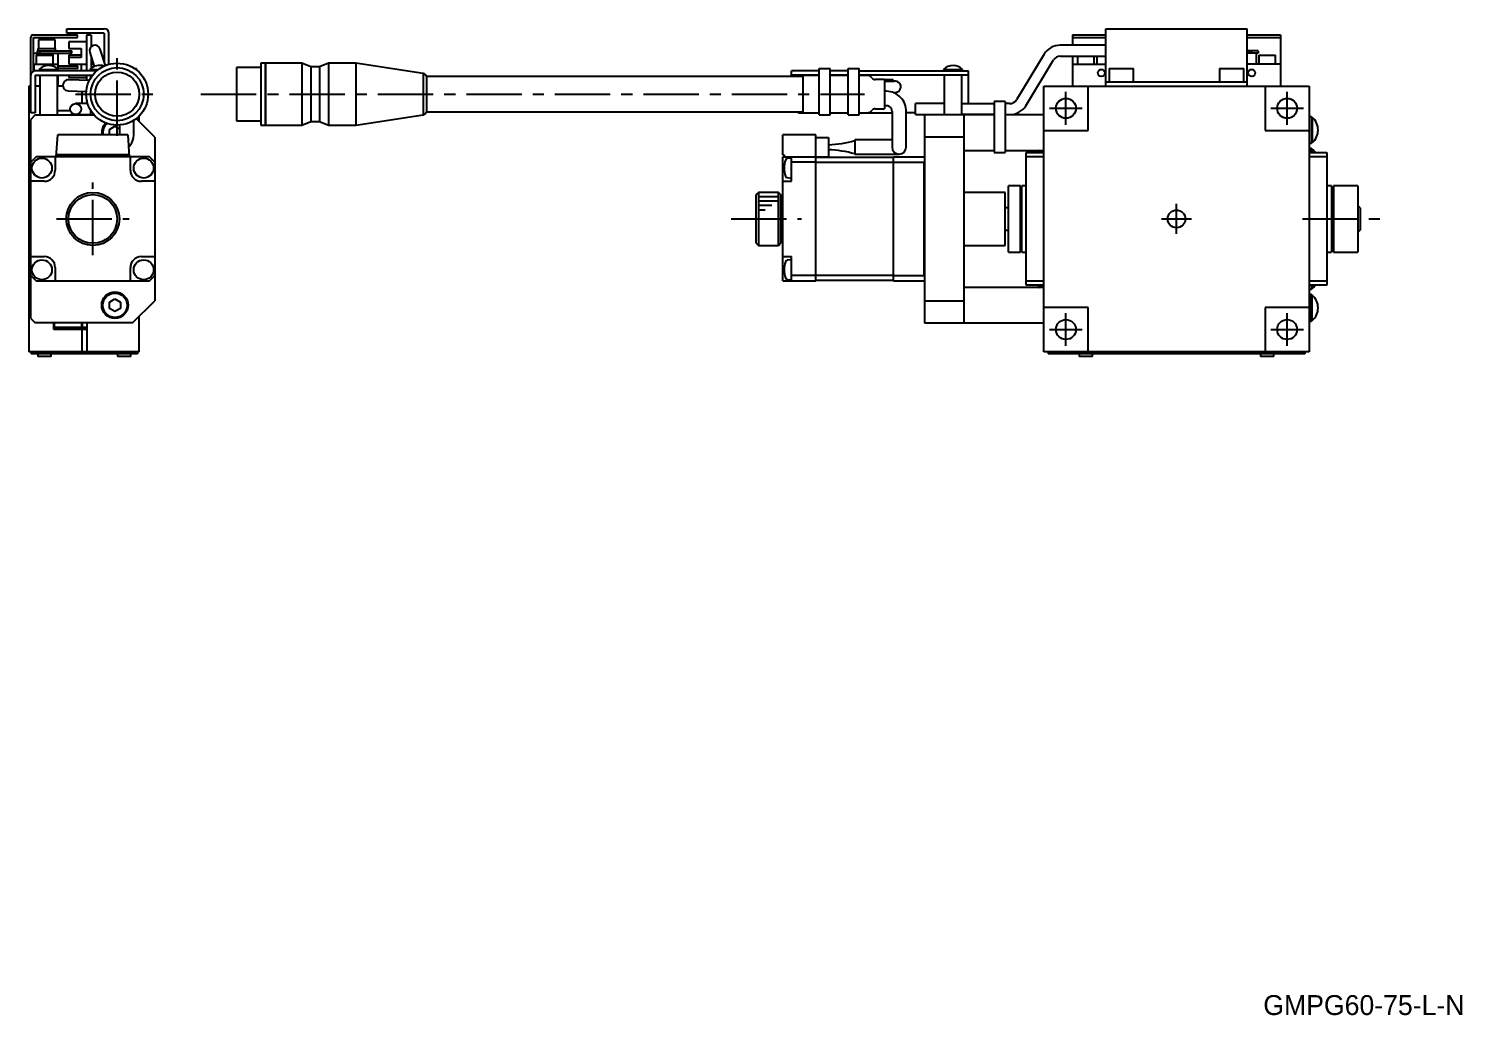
# Model space of a CAD drawing. Extents: x -236 to 417, y 17 to 292.
# Drawn here: x 93 to 417, y 16.9 to 239.9 of the extents above; entities that cross this region are included whole.
import ezdxf

# ---------------------------------------------------------------- set-up
doc = ezdxf.new("R2010")
doc.units = 0
doc.header["$LTSCALE"] = 10
doc.linetypes.add('CENTER', pattern=[2, 1.25, -0.25, 0.25, -0.25])
doc.layers.add('1', color=7, linetype='CONTINUOUS')
doc.styles.get("Standard").update_dxf_attribs({"font": 'FGP教科書体NT-M'})

msp = doc.modelspace()

# ---------------------------------------------------------------- linework, layer by layer
at = {"layer": '1', "color": 7, "linetype": 'CONTINUOUS'}
for p, q in [((101.588003, 238.913957), (101.588003, 239.913957)), ((101.588003, 239.913957), (110.088003, 239.913957)), ((336.434714, 239.913957), (368.434714, 239.913957)), ((336.434714, 226.913957), (336.434714, 239.913957)), ((368.434714, 226.913957), (368.434714, 239.913957)), ((93.488003, 220.913957), (93.488003, 238.013957)), ((93.988003, 238.513957), (103.988003, 238.513957)), ((94.088003, 230.330472), (94.088003, 237.913957)), ((94.088003, 237.913957), (103.988003, 237.913957)), ((98.988003, 237.413957), (95.188003, 237.413957)), ((95.188003, 237.413957), (95.188003, 235.413957)), ((98.988003, 235.413957), (98.988003, 237.413957)), ((110.088003, 238.913957), (101.588003, 238.913957)), ((102.088003, 236.913957), (102.088003, 235.413957)), ((106.088003, 236.913957), (102.088003, 236.913957)), ((103.988003, 237.913957), (103.988003, 238.513957)), ((106.088003, 238.413957), (106.088003, 230.413957)), ((107.088003, 238.413957), (106.088003, 238.413957)), ((107.088003, 238.413957), (107.088003, 235.781424)), ((110.088003, 238.913957), (110.088003, 232.495906)), ((111.088003, 231.851166), (111.088003, 238.913957)), ((328.934714, 238.513957), (328.934714, 236.163957)), ((328.934714, 238.513957), (336.434714, 238.513957)), ((328.934714, 237.913957), (336.434714, 237.913957)), ((368.434714, 238.513957), (375.934714, 238.513957)), ((368.434714, 237.913957), (375.934714, 237.913957)), ((375.934714, 238.513957), (375.934714, 226.913957)), ((94.088003, 234.413957), (102.733044, 234.413957)), ((94.688003, 233.913957), (98.488003, 233.913957)), ((94.688003, 233.913957), (94.688003, 231.913957)), ((94.950073, 234.413957), (94.950073, 234.913957)), ((94.950073, 234.913957), (102.733044, 234.913957)), ((95.088003, 235.413957), (99.088003, 235.413957)), ((95.088003, 235.413957), (95.088003, 234.913957)), ((95.592408, 234.413957), (95.592408, 234.913957)), ((98.441877, 234.413957), (98.441877, 233.913957)), ((98.488003, 231.913957), (98.488003, 233.913957)), ((99.088003, 234.913957), (99.088003, 235.413957)), ((99.588003, 234.413957), (99.588003, 230.756385)), ((102.088003, 235.413957), (104.888003, 235.413957)), ((104.888003, 233.913957), (102.088003, 233.913957)), ((102.088003, 233.913957), (102.088003, 231.913957)), ((104.888003, 233.413957), (102.088003, 233.413957)), ((102.524285, 234.413957), (102.524285, 234.913957)), ((102.733044, 234.413957), (102.733044, 234.913957)), ((104.888003, 235.413957), (104.888003, 233.413957)), ((106.799182, 234.527686), (107.822482, 231.378294)), ((107.088003, 233.638787), (107.088003, 230.935594)), ((110.376337, 231.608507), (109.176823, 235.300228)), ((322.500166, 234.136032), (316.232216, 223.810976)), ((336.434714, 236.163957), (326.166765, 236.163957)), ((326.166765, 233.663957), (336.434714, 233.663957)), ((328.934714, 233.663957), (328.934714, 226.913957)), ((330.034714, 233.663957), (330.034714, 231.913957)), ((333.834714, 231.913957), (333.834714, 233.663957)), ((334.434714, 233.663957), (334.434714, 231.913957)), ((370.865339, 234.913957), (368.434714, 234.913957)), ((370.865339, 234.413957), (368.434714, 234.413957)), ((368.823244, 234.913957), (368.823244, 234.413957)), ((369.379936, 234.913957), (369.379936, 234.413957)), ((370.434714, 234.413957), (370.434714, 231.913957)), ((370.865339, 234.913957), (370.865339, 234.413957)), ((371.034714, 233.913957), (374.834714, 233.913957)), ((371.034714, 233.913957), (371.034714, 231.913957)), ((374.834714, 231.913957), (374.834714, 233.913957)), ((94.088003, 231.913957), (99.588003, 231.913957)), ((94.138003, 231.913957), (94.138003, 230.350707)), ((108.415259, 230.413957), (94.488003, 230.413957)), ((95.338003, 230.706204), (99.638003, 230.706204)), ((95.338003, 230.706204), (95.338003, 230.413957)), ((104.088003, 231.413957), (99.588003, 231.413957)), ((104.088003, 230.913957), (99.588003, 230.913957)), ((99.638003, 230.413957), (99.638003, 230.706204)), ((102.088003, 231.913957), (106.088003, 231.913957)), ((104.088003, 230.913957), (104.088003, 231.413957)), ((104.888003, 231.913957), (104.888003, 230.413957)), ((106.838003, 230.706204), (108.777688, 230.706204)), ((106.838003, 230.706204), (106.838003, 230.413957)), ((107.648434, 231.913957), (107.088003, 231.913957)), ((116.907185, 230.913957), (117.338003, 230.913957)), ((117.338003, 230.598251), (117.338003, 230.913957)), ((139.934715, 231.113955), (139.934715, 219.113959)), ((145.434716, 231.113955), (139.934715, 231.113955)), ((145.434716, 232.113956), (145.434716, 218.113958)), ((146.434718, 232.113956), (145.434716, 232.113956)), ((146.434718, 232.113956), (146.434718, 218.113958)), ((146.484718, 232.113956), (146.434718, 232.063956)), ((146.484718, 232.113956), (146.484718, 218.113958)), ((154.741718, 232.113956), (146.484718, 232.113956)), ((154.741718, 232.113956), (154.741718, 218.113958)), ((156.741718, 231.263957), (154.741718, 232.113956)), ((156.741718, 231.263957), (156.741718, 218.963957)), ((158.741718, 231.263957), (156.741718, 231.263957)), ((160.741718, 232.113956), (158.741718, 231.263957)), ((158.741718, 231.263957), (158.741718, 218.963957)), ((160.741718, 232.113956), (160.741718, 218.113958)), ((166.934717, 232.113956), (160.741718, 232.113956)), ((166.934717, 232.113956), (166.934717, 218.113958)), ((182.1687, 229.798282), (166.934717, 232.113956)), ((265.434714, 229.113957), (265.434714, 230.413957)), ((271.684714, 230.413957), (265.434714, 230.413957)), ((271.684717, 230.913957), (274.184717, 230.913957)), ((271.684717, 220.413957), (271.684717, 230.913957)), ((278.184714, 230.413957), (274.184714, 230.413957)), ((274.184717, 220.413957), (274.184717, 230.913957)), ((278.184717, 230.913957), (280.684717, 230.913957)), ((278.184717, 220.413957), (278.184717, 230.913957)), ((280.684714, 230.413957), (305.434714, 230.413957)), ((280.684717, 220.413957), (280.684717, 230.913957)), ((299.784714, 230.706204), (304.084714, 230.706204)), ((299.784714, 230.706204), (299.784714, 230.413957)), ((304.084714, 230.413957), (304.084714, 230.706204)), ((305.434714, 222.985731), (305.434714, 230.413957)), ((318.369262, 222.513656), (324.637211, 232.838713)), ((328.934714, 231.913957), (336.434714, 231.913957)), ((337.184714, 230.913957), (342.684714, 230.913957)), ((337.184714, 230.913957), (337.184714, 227.913957)), ((342.684714, 227.913957), (342.684714, 230.913957)), ((362.184714, 230.913957), (367.684714, 230.913957)), ((362.184714, 230.913957), (362.184714, 227.913957)), ((367.684714, 227.913957), (367.684714, 230.913957)), ((375.934714, 231.913957), (368.434714, 231.913957)), ((92.988003, 226.913957), (92.988003, 166.913957)), ((93.488003, 226.913957), (92.988003, 226.913957)), ((94.488003, 229.413957), (107.464418, 229.413957)), ((94.488003, 229.413957), (94.488003, 220.913957)), ((95.488003, 226.913957), (94.488003, 226.913957)), ((95.488003, 229.413957), (95.488003, 220.413957)), ((99.488003, 220.413957), (99.488003, 229.413957)), ((100.754107, 226.913957), (99.488003, 226.913957)), ((99.588003, 229.413957), (99.588003, 226.913957)), ((106.704983, 228.199998), (102.031627, 228.363196)), ((102.088003, 229.413957), (102.088003, 228.913957)), ((102.088003, 228.913957), (106.088003, 228.913957)), ((106.088003, 229.413957), (106.088003, 228.221544)), ((106.988003, 229.413957), (106.988003, 228.719506)), ((182.1687, 229.798282), (182.1687, 220.429631)), ((182.892374, 229.113957), (182.892374, 221.113957)), ((267.934717, 229.113957), (182.892374, 229.113957)), ((271.684717, 229.413957), (265.434714, 229.413957)), ((267.934717, 229.313957), (267.934717, 220.913957)), ((271.684717, 229.313957), (267.934717, 229.313957)), ((278.184717, 229.413957), (274.184717, 229.413957)), ((278.184717, 229.313957), (274.184717, 229.313957)), ((305.434714, 229.413957), (280.684717, 229.413957)), ((282.620504, 229.313957), (280.684717, 229.313957)), ((283.641824, 228.70685), (283.327611, 229.021064)), ((286.434714, 228.413957), (284.348931, 228.413957)), ((286.812862, 228.363957), (286.434676, 228.361485)), ((286.434714, 228.413957), (286.434714, 221.813957)), ((288.9488, 228.027946), (286.434714, 228.26901)), ((287.889797, 227.986817), (286.434714, 227.986817)), ((288.384714, 228.363957), (286.812862, 228.363957)), ((288.710296, 228.004084), (287.889796, 227.986817)), ((288.384714, 228.082033), (288.384714, 228.363957)), ((299.934714, 229.413957), (299.934714, 220.413957)), ((303.934714, 220.413957), (303.934714, 229.413957)), ((322.434714, 166.913957), (322.434714, 226.913957)), ((322.434714, 226.913957), (382.434714, 226.913957)), ((332.434714, 216.913957), (332.434714, 226.913957)), ((336.434714, 227.913957), (368.434714, 227.913957)), ((372.434714, 226.913957), (372.434714, 216.913957)), ((382.434714, 226.913957), (382.434714, 166.913957)), ((101.944378, 225.864718), (106.014513, 225.722586)), ((105.059262, 222.985731), (105.059262, 225.755944)), ((106.116407, 223.779355), (106.116407, 222.985731)), ((286.915636, 225.762486), (286.434714, 225.762486)), ((94.488003, 220.913957), (93.488003, 220.913957)), ((94.488003, 220.413957), (93.488003, 219.413957)), ((94.488003, 220.413957), (107.800519, 220.413957)), ((99.488003, 221.413957), (102.401739, 221.413957)), ((102.41618, 221.363957), (99.488003, 221.363957)), ((106.319372, 222.985731), (103.609614, 222.985731)), ((103.609614, 220.485731), (106.988003, 220.485731)), ((105.009248, 220.413957), (105.009248, 220.485731)), ((105.075565, 220.485731), (105.075565, 220.413957)), ((106.116407, 220.485731), (106.116407, 220.413957)), ((106.988003, 221.508408), (106.988003, 220.413957)), ((166.934717, 218.113958), (182.1687, 220.429631)), ((182.892374, 221.113957), (267.934717, 221.113957)), ((267.434714, 220.913957), (271.684714, 220.913957)), ((271.684717, 220.413957), (274.184717, 220.413957)), ((274.184714, 220.913957), (278.184714, 220.913957)), ((278.184717, 220.413957), (280.684717, 220.413957)), ((280.684714, 220.913957), (288.134714, 220.913957)), ((283.327611, 221.20685), (283.641824, 221.521064)), ((284.348931, 221.813957), (286.434714, 221.813957)), ((286.434714, 222.562486), (286.915636, 222.562486)), ((286.915636, 222.562486), (287.044755, 222.554519)), ((287.044755, 222.554519), (287.18378, 222.527812)), ((287.18378, 222.527812), (287.316234, 222.483915)), ((287.316234, 222.483915), (287.43959, 222.425262)), ((287.43959, 222.425262), (287.552838, 222.354212)), ((288.134714, 221.162486), (288.134714, 213.162486)), ((291.334714, 213.162486), (291.334714, 221.162486)), ((293.434714, 220.913957), (291.334714, 220.913957)), ((293.434714, 220.485731), (293.434714, 222.985731)), ((299.934714, 222.985731), (293.434714, 222.985731)), ((293.434714, 220.485731), (299.934714, 220.485731)), ((311.184714, 220.413957), (295.434714, 220.413957)), ((295.434714, 220.413957), (295.434714, 173.413957)), ((303.934714, 222.985731), (311.184714, 222.985731)), ((311.184714, 220.485731), (303.934714, 220.485731)), ((304.434714, 173.413957), (304.434714, 220.413957)), ((313.684714, 223.485731), (311.184714, 223.485731)), ((311.184714, 223.485731), (311.184714, 211.913957)), ((313.684714, 223.485731), (313.684714, 211.913957)), ((314.702663, 222.985731), (313.684714, 222.985731)), ((313.684714, 220.485731), (314.702663, 220.485731)), ((322.434714, 220.413957), (313.684714, 220.413957)), ((93.488003, 174.413957), (93.488003, 219.413957)), ((111.238003, 217.135645), (112.488003, 217.857333)), ((111.238003, 215.913957), (111.238003, 217.135645)), ((112.488003, 217.857333), (113.552543, 217.24272)), ((113.552543, 218.13676), (113.552543, 216.162486)), ((116.752543, 216.162486), (116.752543, 219.212413)), ((121.488003, 215.413957), (117.30125, 219.60071)), ((117.988003, 218.913957), (117.988003, 220.214979)), ((139.934715, 219.113959), (145.434716, 219.113959)), ((145.434716, 218.113958), (146.434718, 218.113958)), ((146.434718, 218.163958), (146.484718, 218.113958)), ((146.484718, 218.113958), (154.741718, 218.113958)), ((154.741718, 218.113958), (156.741718, 218.963957)), ((156.741718, 218.963957), (158.741718, 218.963957)), ((158.741718, 218.963957), (160.741718, 218.113958)), ((160.741718, 218.113958), (166.934717, 218.113958)), ((382.934714, 220.013957), (382.434714, 220.013957)), ((382.934714, 220.013957), (382.934714, 214.013957)), ((383.094269, 219.863957), (382.934714, 219.863957)), ((383.094269, 219.863957), (383.094269, 214.163957)), ((99.238003, 210.913957), (99.587633, 215.913957)), ((115.388369, 215.913957), (99.587637, 215.913957)), ((115.388363, 215.913957), (115.738003, 210.913957)), ((121.488003, 215.413957), (121.488003, 178.413957)), ((270.934714, 215.913957), (263.434714, 215.913957)), ((263.434714, 211.413957), (263.434714, 215.913957)), ((270.934714, 182.913957), (270.934714, 215.913957)), ((270.934714, 215.313957), (273.734714, 215.313957)), ((273.734714, 215.313957), (273.734714, 210.913957)), ((279.734714, 214.762486), (279.734714, 211.562486)), ((288.134714, 214.762486), (279.734714, 214.762486)), ((304.434714, 215.413957), (295.434714, 215.413957)), ((322.434714, 216.913957), (332.434714, 216.913957)), ((372.434714, 216.913957), (382.434714, 216.913957)), ((382.434714, 214.013957), (382.934714, 214.013957)), ((382.934714, 214.163957), (383.094269, 214.163957)), ((94.688003, 210.913957), (93.488003, 209.713957)), ((120.288003, 210.913957), (94.688003, 210.913957)), ((98.988003, 210.913957), (98.988003, 207.913957)), ((115.703039, 211.413957), (99.272966, 211.413957)), ((115.988003, 207.913957), (115.988003, 210.913957)), ((121.488003, 209.713957), (120.288003, 210.913957)), ((263.434714, 211.413957), (263.734714, 211.413957)), ((263.434714, 210.913957), (273.734714, 210.913957)), ((263.434714, 182.913957), (263.434714, 210.913957)), ((263.734714, 211.413957), (263.734714, 210.913957)), ((265.434714, 210.663957), (264.449434, 210.577756)), ((265.434714, 205.413957), (265.434714, 210.913957)), ((288.434714, 210.813957), (270.934714, 210.813957)), ((279.734714, 211.562486), (289.734714, 211.562486)), ((288.434714, 210.913957), (295.334714, 210.913957)), ((288.434714, 182.913957), (288.434714, 210.913957)), ((295.434714, 210.813957), (295.334714, 210.913957)), ((304.434714, 212.413957), (311.184714, 212.413957)), ((311.184714, 211.913957), (313.684714, 211.913957)), ((313.684714, 212.413957), (322.434714, 212.413957)), ((318.434714, 211.913957), (322.434714, 211.913957)), ((318.434714, 181.913957), (318.434714, 211.913957)), ((322.434714, 210.913957), (318.434714, 210.913957)), ((321.775159, 211.913957), (321.775159, 212.413957)), ((321.934714, 211.913957), (321.934714, 212.413957)), ((382.934714, 212.813957), (382.434714, 212.813957)), ((382.434714, 211.913957), (386.434714, 211.913957)), ((386.434714, 210.913957), (382.434714, 210.913957)), ((382.934714, 211.913957), (382.934714, 212.813957)), ((383.094269, 212.663957), (382.934714, 212.663957)), ((383.094269, 211.913957), (383.094269, 212.663957)), ((386.434714, 211.913957), (386.434714, 181.913957)), ((270.934714, 209.713957), (265.434714, 209.713957)), ((288.434714, 209.672535), (270.934714, 209.672535)), ((288.434714, 209.713957), (295.384714, 209.713957)), ((295.384714, 209.713957), (295.434714, 209.763957)), ((295.384714, 184.113957), (295.384714, 209.713957)), ((96.488003, 205.413957), (93.488003, 205.413957)), ((121.488003, 205.413957), (118.488003, 205.413957)), ((263.434714, 205.413957), (265.434714, 205.413957)), ((264.449434, 206.250158), (265.434714, 206.163957)), ((314.434714, 189.413957), (314.434714, 204.413957)), ((317.134714, 204.413957), (314.434714, 204.413957)), ((317.134714, 189.413957), (317.134714, 204.413957)), ((317.434714, 189.413957), (317.434714, 204.413957)), ((318.434714, 204.413957), (317.434714, 204.413957)), ((387.434714, 204.413957), (386.434714, 204.413957)), ((387.434714, 204.413957), (387.434714, 189.413957)), ((387.934714, 204.413957), (387.934714, 189.413957)), ((393.434714, 204.413957), (387.934714, 204.413957)), ((393.434714, 204.413957), (393.434714, 189.413957)), ((257.934714, 202.913957), (257.434714, 202.413957)), ((257.434714, 191.413957), (257.434714, 202.413957)), ((262.434714, 202.913957), (257.934714, 202.913957)), ((257.934714, 202.913957), (257.934714, 190.913957)), ((262.934714, 202.413957), (262.434714, 202.913957)), ((262.434714, 190.913957), (262.434714, 202.913957)), ((262.934714, 202.413957), (262.934714, 191.413957)), ((313.734714, 202.913957), (304.434714, 202.913957)), ((313.734714, 190.913957), (313.734714, 202.913957)), ((317.434714, 200.913957), (317.134714, 200.913957)), ((387.934714, 200.913957), (387.434714, 200.913957)), ((263.434714, 199.413957), (262.934714, 199.413957)), ((314.434714, 199.413957), (313.734714, 199.413957)), ((393.934714, 199.413957), (393.434714, 199.913957)), ((393.934714, 199.413957), (393.934714, 194.413957)), ((257.434714, 191.413957), (257.934714, 190.913957)), ((262.434714, 190.913957), (262.934714, 191.413957)), ((262.934714, 194.413957), (263.434714, 194.413957)), ((313.734714, 194.413957), (314.434714, 194.413957)), ((317.134714, 192.913957), (317.434714, 192.913957)), ((387.434714, 192.913957), (387.934714, 192.913957)), ((393.434714, 193.913957), (393.934714, 194.413957)), ((93.488003, 188.413957), (96.488003, 188.413957)), ((118.488003, 188.413957), (121.488003, 188.413957)), ((257.934714, 190.913957), (262.434714, 190.913957)), ((263.434714, 188.413957), (265.434714, 188.413957)), ((265.434714, 182.913957), (265.434714, 188.413957)), ((304.434714, 190.913957), (313.734714, 190.913957)), ((314.434714, 189.413957), (317.134714, 189.413957)), ((317.434714, 189.413957), (318.434714, 189.413957)), ((386.434714, 189.413957), (387.434714, 189.413957)), ((387.934714, 189.413957), (393.434714, 189.413957)), ((98.988003, 185.913957), (98.988003, 182.913957)), ((115.988003, 182.913957), (115.988003, 185.913957)), ((265.434714, 187.663957), (264.449434, 187.577756)), ((93.488003, 184.113957), (94.688003, 182.913957)), ((94.688003, 182.913957), (120.288003, 182.913957)), ((120.288003, 182.913957), (121.488003, 184.113957)), ((263.434714, 182.913957), (270.934714, 182.913957)), ((264.449434, 183.250158), (265.434714, 183.163957)), ((270.934714, 184.113957), (265.434714, 184.113957)), ((288.434714, 184.155378), (270.934714, 184.155378)), ((288.434714, 183.013957), (270.934714, 183.013957)), ((288.434714, 184.113957), (295.384714, 184.113957)), ((288.434714, 182.913957), (295.334714, 182.913957)), ((295.334714, 182.913957), (295.434714, 183.013957)), ((295.434714, 184.063957), (295.384714, 184.113957)), ((318.434714, 182.913957), (322.434714, 182.913957)), ((322.434714, 181.913957), (318.434714, 181.913957)), ((321.775159, 181.913957), (321.775159, 181.413957)), ((321.934714, 181.913957), (321.934714, 181.413957)), ((382.434714, 182.913957), (386.434714, 182.913957)), ((386.434714, 181.913957), (382.434714, 181.913957)), ((382.934714, 181.913957), (382.934714, 181.013957)), ((383.094269, 181.913957), (383.094269, 181.163957)), ((111.238003, 178.135645), (112.488003, 178.857333)), ((112.488003, 178.857333), (113.738003, 178.135645)), ((116.488003, 173.413957), (121.488003, 178.413957)), ((295.434714, 178.413957), (304.434714, 178.413957)), ((322.434714, 181.413957), (304.434714, 181.413957)), ((382.434714, 181.013957), (382.934714, 181.013957)), ((382.934714, 179.813957), (382.434714, 179.813957)), ((382.934714, 181.163957), (383.094269, 181.163957)), ((382.934714, 173.813957), (382.934714, 179.813957)), ((383.094269, 179.663957), (382.934714, 179.663957)), ((383.094269, 173.963957), (383.094269, 179.663957)), ((111.238003, 176.692269), (111.238003, 178.135645)), ((112.488003, 175.970581), (111.238003, 176.692269)), ((113.738003, 176.692269), (112.488003, 175.970581)), ((113.738003, 178.135645), (113.738003, 176.692269)), ((332.434714, 176.913957), (322.434714, 176.913957)), ((332.434714, 166.913957), (332.434714, 176.913957)), ((372.434714, 176.913957), (372.434714, 166.913957)), ((382.434714, 176.913957), (372.434714, 176.913957)), ((93.488003, 174.413957), (94.488003, 173.413957)), ((116.488003, 173.413957), (94.488003, 173.413957)), ((98.68577, 171.913957), (98.68577, 173.413957)), ((106.116407, 171.913957), (98.68577, 171.913957)), ((98.703189, 172.417117), (98.703189, 173.413957)), ((98.735754, 172.463957), (98.703189, 172.417117)), ((106.116407, 172.413957), (98.704363, 172.413957)), ((98.735754, 173.413957), (98.735754, 172.463957)), ((98.735754, 172.463957), (105.009248, 172.463957)), ((99.879852, 172.413957), (99.854607, 171.913957)), ((100.488003, 172.413957), (100.488003, 171.913957)), ((100.735362, 171.913957), (100.715409, 172.413957)), ((104.088003, 171.913957), (104.088003, 172.413957)), ((105.009248, 172.463957), (105.009248, 173.413957)), ((105.009248, 172.463957), (105.075565, 172.416654)), ((105.059262, 166.913957), (105.059262, 171.913957)), ((105.075565, 173.413957), (105.075565, 172.416654)), ((106.116407, 173.413957), (106.116407, 166.913957)), ((117.988003, 166.913957), (117.988003, 174.913957)), ((295.434714, 173.413957), (322.434714, 173.413957)), ((382.434714, 173.813957), (382.934714, 173.813957)), ((382.934714, 173.963957), (383.094269, 173.963957)), ((117.988003, 166.913957), (92.988003, 166.913957)), ((93.588003, 166.913957), (93.588003, 166.413957)), ((117.588003, 166.413957), (93.588003, 166.413957)), ((95.088003, 166.413957), (95.088003, 165.813957)), ((98.088003, 165.813957), (95.088003, 165.813957)), ((98.088003, 165.813957), (98.088003, 166.413957)), ((106.648756, 166.913957), (106.648756, 166.413957)), ((113.088003, 166.413957), (113.088003, 165.813957)), ((116.088003, 165.813957), (113.088003, 165.813957)), ((116.088003, 165.813957), (116.088003, 166.413957)), ((117.588003, 166.913957), (117.588003, 166.413957)), ((382.434714, 166.913957), (322.434714, 166.913957)), ((323.434714, 166.913957), (323.434714, 166.413957)), ((381.434714, 166.413957), (323.434714, 166.413957)), ((330.434714, 166.413957), (330.434714, 165.813957)), ((333.434714, 165.813957), (330.434714, 165.813957)), ((333.434714, 165.813957), (333.434714, 166.413957)), ((371.434714, 166.413957), (371.434714, 165.813957)), ((374.434714, 165.813957), (371.434714, 165.813957)), ((374.434714, 165.813957), (374.434714, 166.413957)), ((381.434714, 166.913957), (381.434714, 166.413957))]:
    msp.add_line(p, q, dxfattribs=at)
at = {"layer": '1', "color": 4, "linetype": 'CENTER'}
for p, q in [((112.988003, 215.713958), (112.988003, 234.513956)), ((103.588004, 225.113957), (122.388002, 225.113957)), ((131.934715, 225.113957), (281.934715, 225.113957)), ((327.434714, 218.213957), (327.434714, 225.613957)), ((377.434714, 218.213957), (377.434714, 225.613957)), ((323.734714, 221.913957), (331.134714, 221.913957)), ((373.734714, 221.913957), (381.134714, 221.913957)), ((107.488003, 188.713957), (107.488003, 205.113957)), ((352.434714, 193.513957), (352.434714, 200.313957)), ((99.288003, 196.913957), (115.688003, 196.913957)), ((251.76996, 196.913957), (267.650972, 196.913957)), ((349.034714, 196.913957), (355.834714, 196.913957)), ((380.893562, 196.913957), (398.381358, 196.913957)), ((327.434714, 168.213957), (327.434714, 175.613957)), ((377.434714, 168.213957), (377.434714, 175.613957)), ((323.734714, 171.913957), (331.134714, 171.913957)), ((373.734714, 171.913957), (381.134714, 171.913957))]:
    msp.add_line(p, q, dxfattribs=at)
at = {"layer": '1', "color": 9, "linetype": 'CONTINUOUS'}
for p, q in [((262.434714, 201.913957), (257.934714, 201.913957)), ((262.434714, 200.913957), (257.934714, 200.913957)), ((260.934714, 199.913957), (257.934714, 199.913957)), ((259.434714, 198.913957), (257.934714, 198.913957)), ((104.087998, 171.913957), (104.087998, 172.413957))]:
    msp.add_line(p, q, dxfattribs=at)
at = {"layer": '1', "color": 7, "linetype": 'CONTINUOUS'}
for centre, radius in [((112.988003, 225.113957), 6.999999), ((112.988003, 225.113957), 5.999998), ((112.988003, 225.113957), 5), ((335.434714, 229.913957), 0.8), ((369.434714, 229.913957), 0.8), ((327.434714, 221.913957), 2.25), ((377.434714, 221.913957), 2.25), ((103.609614, 221.735731), 1.25), ((95.988003, 208.413957), 2.25), ((118.988003, 208.413957), 2.25), ((107.488003, 196.913957), 6), ((107.488003, 196.913957), 5.5), ((352.434714, 196.913957), 2), ((95.988003, 185.413957), 2.25), ((118.988003, 185.413957), 2.25), ((112.488003, 177.413957), 3), ((112.488003, 177.413957), 2.75), ((327.434714, 171.913957), 2.25), ((377.434714, 171.913957), 2.25)]:
    msp.add_circle(centre, radius, dxfattribs=at)
for centre, radius, start, end in [((110.088003, 238.913957), 1, 0, 90), ((93.988003, 238.013957), 0.5, 90, 180), ((107.988003, 234.913957), 1.25, 18, 198), ((326.141318, 231.881299), 4.282733, 89.659559, 148.232714), ((326.139272, 231.884811), 1.779358, 89.114705, 147.581931), ((94.488003, 229.413957), 1, 90, 180), ((97.488003, 228.613957), 3, 44.220044, 135.779956), ((108.988003, 228.613957), 3, 70.434043, 135.779956), ((301.934714, 228.613957), 3, 44.220044, 135.779956), ((101.988003, 227.113957), 1.25, 88, 268), ((181.934716, 228.82604), 1.000002, 16.733256, 76.468302), ((282.620504, 228.313957), 1, 45, 90), ((284.348931, 229.413957), 1, 225, 270), ((288.846623, 226.673218), 1.358576, 64.15872537, 85.68675396), ((288.887693, 226.771644), 1.252104, 292.21171528, 63.88698666), ((286.827102, 221.254798), 4.508557, 358.826795, 88.874813), ((288.546345, 228.21641), 2.728423, 267.06087324, 287.3729631), ((314.730155, 224.764877), 1.779358, 269.114705, 327.581931), ((181.934716, 221.401874), 1.000002, 283.531698, 343.266744), ((267.434714, 222.913957), 2, 244.158067, 270), ((282.620504, 221.913957), 1, 270, 315), ((284.348931, 220.813957), 1, 90, 135), ((286.678837, 221.189552), 1.456129, 358.93494433, 53.11416827), ((314.72811, 224.768389), 4.282733, 269.659559, 328.232714), ((112.488003, 216.413957), 3, 133.288337, 189.594068), ((112.488003, 216.413957), 2.75, 130.66719, 190.475682), ((380.734714, 217.013957), 3.7, 309.621835, 50.378165), ((112.152543, 216.162486), 1.4, 349.774609, 0), ((112.152543, 216.162486), 4.6, 318.263397, 0), ((272.320811, 242.252294), 28.615444, 272.832165, 285.015922), ((272.587641, 185.674894), 26.90568, 74.595351, 87.556562), ((289.734714, 213.162486), 1.6, 180, 0), ((324.134714, 209.813957), 3.7, 135.355754, 145.419222), ((380.734714, 209.813957), 3.7, 34.580778, 50.378165), ((96.488003, 207.913957), 2.5, 270, 0), ((118.488003, 207.913957), 2.5, 180, 270), ((269.734714, 208.413957), 6, 162.370845, 197.629155), ((264.493012, 210.079659), 0.5, 95, 162.370845), ((264.493012, 206.748255), 0.5, 197.629155, 265), ((96.488003, 185.913957), 2.5, 0, 90), ((118.488003, 185.913957), 2.5, 90, 180), ((269.734714, 185.413957), 6, 162.370845, 197.629155), ((264.493012, 187.079659), 0.5, 95, 162.370845), ((264.493012, 183.748255), 0.5, 197.629155, 265), ((324.134714, 184.013957), 3.7, 214.580778, 224.644246), ((380.734714, 184.013957), 3.7, 309.621835, 325.419222), ((380.734714, 176.813957), 3.7, 309.621835, 50.378165), ((18.088003, 142.463957), 86, 20.38067, 20.382916), ((18.088003, 142.463957), 92, 18.998505, 19.000281)]:
    msp.add_arc(centre, radius, start, end, dxfattribs=at)

# ---------------------------------------------------------------- texts
at = {"layer": '1', "color": 7}
msp.add_text('GMPG60-75-L-N', height=4.5, dxfattribs=at).set_placement((372.046875, 16.993359))

doc.saveas('drawing.dxf')
